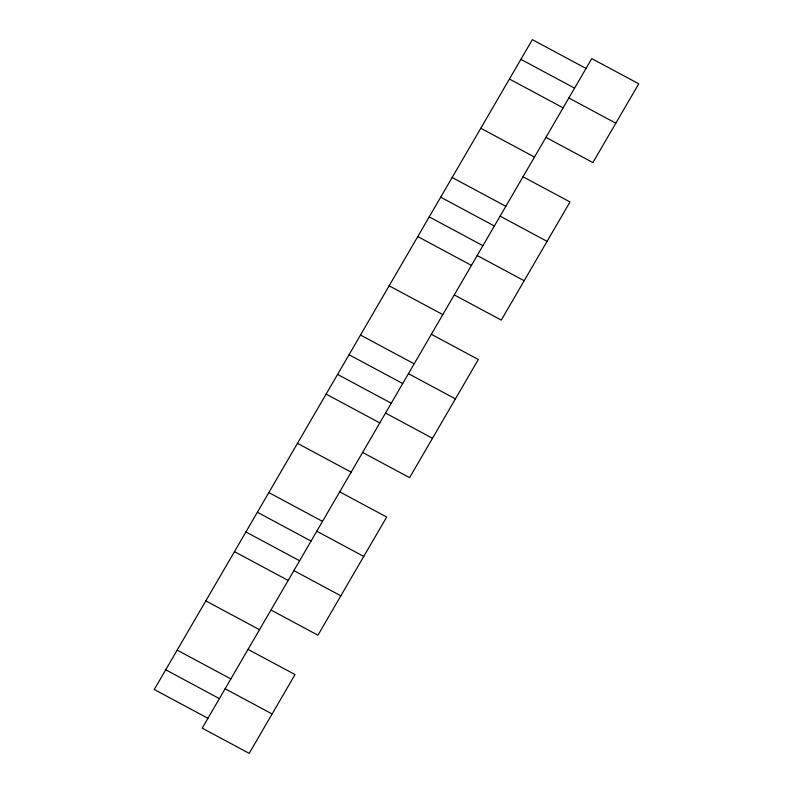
<?xml version="1.0" encoding="UTF-8"?>
<svg xmlns="http://www.w3.org/2000/svg" width="793" height="793" viewBox="0 0 793 793"><rect width="100%" height="100%" fill="white"/><g stroke="black" fill="none" stroke-linecap="round" stroke-linejoin="round"><path stroke-width="1.19" d="M586.037 68.446L532.351 39.65L154.258 689.504L207.944 718.299M520.892 59.346L574.578 88.142M568.849 97.985L615.824 123.193M509.433 79.032L563.119 107.838M545.931 137.377L592.906 162.575L638.742 83.8L591.766 58.603L202.215 728.152L249.19 753.35L295.026 674.575L248.05 649.378M480.796 128.268L534.482 157.064M523.023 176.76L569.998 201.957L501.255 320.114L454.28 294.917M452.149 177.493L505.835 206.299M500.105 216.142L547.081 241.35M440.69 197.189L494.376 225.995M429.231 216.886L482.917 245.681M477.188 255.524L524.163 280.732M417.772 236.572L471.458 265.377M389.135 285.807L442.821 314.603M431.362 334.299L478.338 359.497L409.594 477.654L362.619 452.456M360.488 335.042L414.174 363.838M408.445 373.681L455.42 398.889M349.029 354.729L402.715 383.534M337.58 374.425L391.266 403.221M385.537 413.074L432.512 438.271M326.121 394.111L379.807 422.917M297.474 443.346L351.16 472.142M339.701 491.838L386.677 517.036L317.934 635.193L270.958 609.995M268.837 492.582L322.523 521.378M316.794 531.221L363.769 556.428M257.378 512.268L311.064 541.074M245.919 531.964L299.605 560.76M293.876 570.613L340.851 595.811M234.46 551.65L288.146 580.456M205.813 600.886L259.499 629.692M177.176 650.121L230.862 678.917M225.133 688.76L272.108 713.968M165.717 669.807L219.403 698.613"/></g></svg>
